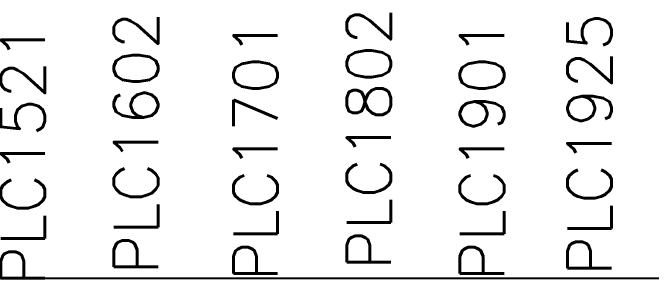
# Model space of a CAD drawing. Header units: inches. Extents: x -8 to 28.4, y -30 to 31.2.
# Drawn here: x 6 to 13.24, y 4.87 to 7.88 of the extents above; entities that cross this region are included whole.
import ezdxf
from ezdxf.enums import TextEntityAlignment as Align

# ---------------------------------------------------------------- set-up
doc = ezdxf.new("R2010")
doc.units = ezdxf.units.IN
doc.header["$MEASUREMENT"] = 0
doc.layers.add('PSYMS', color=7, linetype='Continuous')
doc.layers.add('PTAG', color=150, linetype='Continuous')
doc.styles.get("Standard").update_dxf_attribs({"font": 'romans.shx'})
doc.styles.add('WD', font='romans.shx')

# ---------------------------------------------------------------- blocks, each defined once
blk = doc.blocks.new('BMXDAI1604')
blk = doc.blocks.new('BMXDRA0815')
blk = doc.blocks.new('BMXAMI0810')
blk = doc.blocks.new('BMXAMO0410')
blk = doc.blocks.new('HDINA062')
blk.add_line((0, -1.625), (26.4375, -1.625))

msp = doc.modelspace()

# ---------------------------------------------------------------- block references
at = {"layer": 'PSYMS'}
ref = msp.add_blockref('BMXDAI1604', (5.5591, -0.0115), dxfattribs=at)
ref.add_attrib('P_TAG1', 'PLC1521', dxfattribs={"layer": 'PTAG', "height": 0.5, "rotation": 90, "style": 'WD', "flags": 8}).set_placement((6.1161, 6.2734), align=Align.MIDDLE_CENTER)

# ---------------------------------------------------------------- texts
at = {"layer": 'PTAG', "insert": (12.2925, 4.8973), "char_height": 0.5, "attachment_point": 1, "rotation": 90}
msp.add_mtext_dynamic_manual_height_columns('PLC1925', width=3.082985, gutter_width=2.5, heights=[0], dxfattribs=at)

# ---------------------------------------------------------------- next in the draw order: block references
at = {"layer": 'PSYMS'}
ref = msp.add_blockref('BMXDAI1604', (6.8425, -0.0115), dxfattribs=at)
ref.add_attrib('P_TAG1', 'PLC1602', dxfattribs={"layer": 'PTAG', "height": 0.5, "rotation": 90, "style": 'WD', "flags": 8}).set_placement((7.3996, 6.4019), align=Align.MIDDLE_CENTER)

# ---------------------------------------------------------------- next in the draw order: block references
ref = msp.add_blockref('BMXDRA0815', (8.126, -0.0115), dxfattribs=at)
ref.add_attrib('P_TAG1', 'PLC1701', dxfattribs={"layer": 'PTAG', "height": 0.5, "rotation": 90, "style": 'WD', "flags": 8}).set_placement((8.7559, 6.3246), align=Align.MIDDLE_CENTER)

# ---------------------------------------------------------------- next in the draw order: block references
ref = msp.add_blockref('BMXAMI0810', (9.4094, -0.0115), dxfattribs=at)
ref.add_attrib('P_TAG1', 'PLC1802', dxfattribs={"layer": 'PTAG', "height": 0.5, "rotation": 90, "style": 'WD', "flags": 8}).set_placement((10.0394, 6.453), align=Align.MIDDLE_CENTER)

# ---------------------------------------------------------------- next in the draw order: block references
ref = msp.add_blockref('BMXAMO0410', (10.6929, -0.0115), dxfattribs=at)
ref.add_attrib('P_TAG1', 'PLC1901', dxfattribs={"layer": 'PTAG', "height": 0.5, "rotation": 90, "style": 'WD', "flags": 8}).set_placement((11.3228, 6.3246), align=Align.MIDDLE_CENTER)

# ---------------------------------------------------------------- next in the draw order: block references
msp.add_blockref('HDINA062', (-1.2915, 6.4941), dxfattribs=at)

doc.saveas('drawing.dxf')
